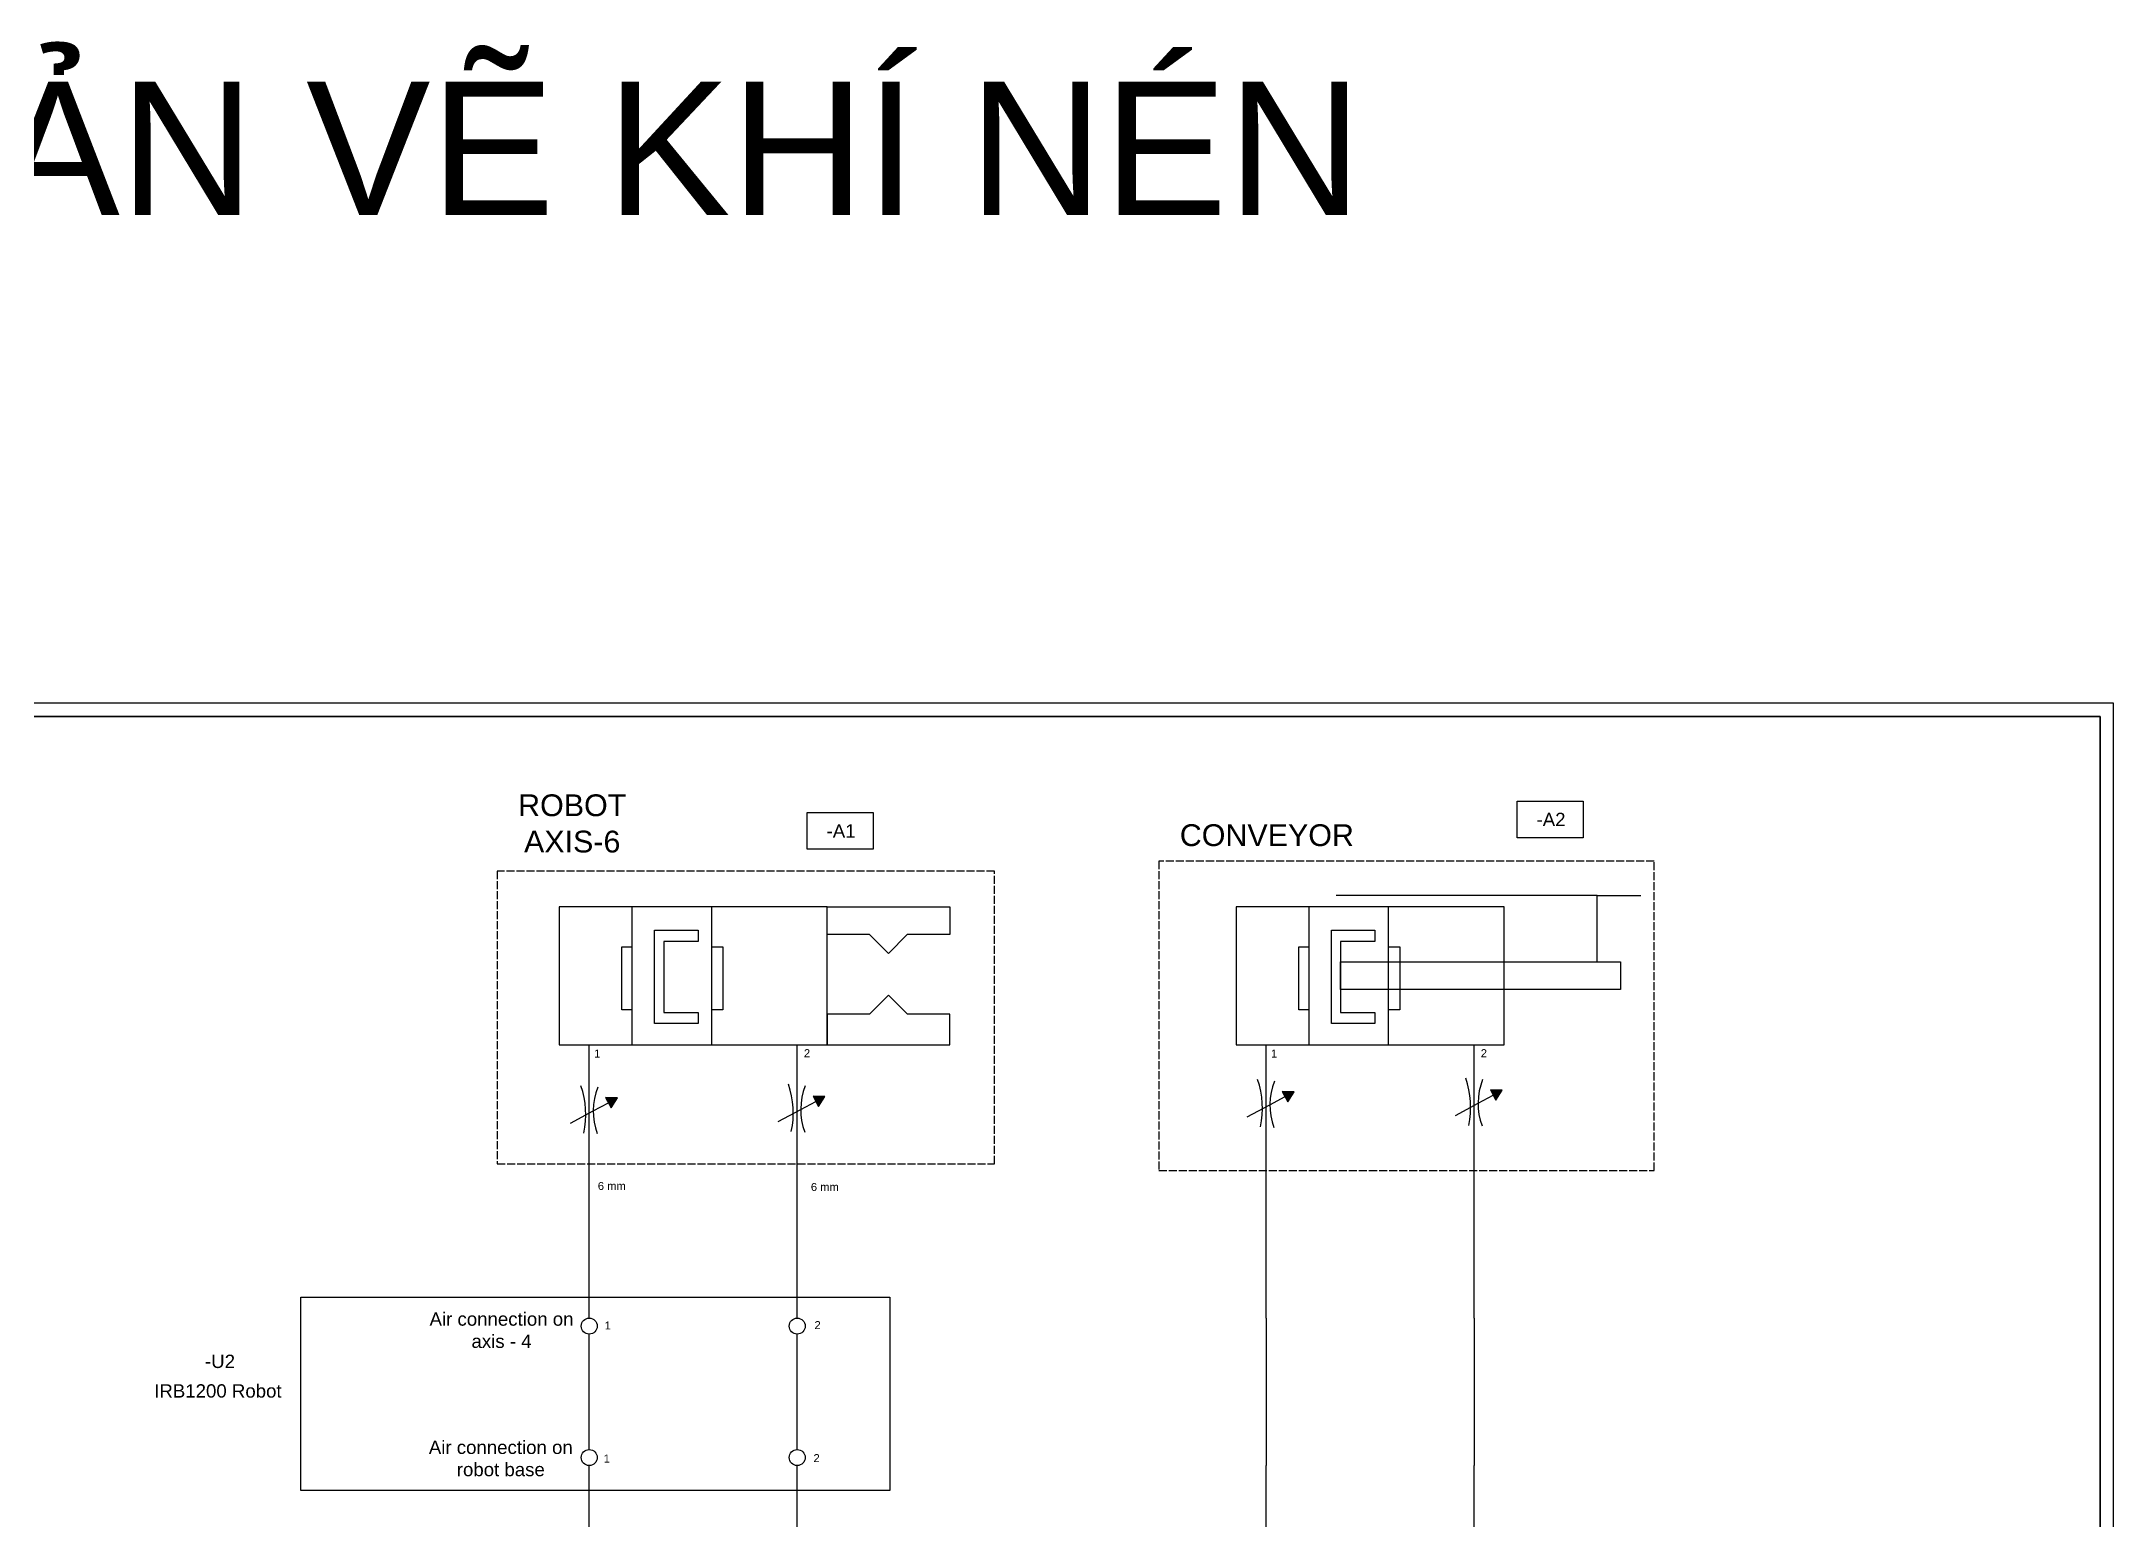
# Model space of a CAD drawing. Header units: inches. Extents: x 202 to 3097, y 126 to 1215.
# Drawn here: x 2320 to 3097, y 660 to 1215 of the extents above; entities that cross this region are included whole.
import ezdxf

# ---------------------------------------------------------------- set-up
doc = ezdxf.new("R2010")
doc.units = ezdxf.units.IN
doc.header["$MEASUREMENT"] = 0
doc.linetypes.add('AM_ISO02W050x2', pattern=[3.75, 3, -0.75])
doc.layers.add('0-netdam', color=7, linetype='Continuous', lineweight=30)
doc.layers.add('Nét đứt', color=7, linetype='AM_ISO02W050x2')
doc.layers.add('PDF2_Text', color=7, linetype='Continuous')
doc.styles.add('Kiểu 1', font='arial.ttf', dxfattribs={"height": 5})

msp = doc.modelspace()

# ---------------------------------------------------------------- linework, layer by layer
for p, q in [((3097.16, 966.54), (1908.16, 966.54)), ((3097.16, 125.54), (3097.16, 966.54)), ((2903.52, 894.41), (2805.7, 894.41)), ((2903.52, 869.54), (2903.52, 894.41)), ((2903.52, 894.41), (2919.88, 894.41)), ((2637.85, 872.68), (2630.78, 879.73)), ((2637.85, 872.68), (2644.88, 879.73)), ((2637.85, 857.08), (2630.72, 849.92)), ((2637.85, 857.08), (2645.03, 849.92)), ((2525.68, 735.99), (2525.68, 838.48)), ((2603.65, 735.99), (2603.65, 838.48)), ((2779.44, 735.99), (2779.44, 838.48)), ((2857.41, 735.99), (2857.41, 838.48)), ((2527.15, 813.63), (2532.86, 816.67)), ((2531.82, 818.64), (2533.87, 814.79)), ((2536.23, 818.54), (2531.82, 818.64)), ((2533.87, 814.79), (2536.23, 818.54)), ((2604.95, 814.19), (2610.66, 817.23)), ((2609.61, 819.19), (2611.66, 815.35)), ((2614.03, 819.09), (2609.61, 819.19)), ((2611.66, 815.35), (2614.03, 819.09)), ((2772.37, 811.45), (2780.84, 815.96)), ((2780.84, 815.96), (2786.55, 819)), ((2785.51, 820.96), (2787.56, 817.12)), ((2789.92, 820.86), (2785.51, 820.96)), ((2787.56, 817.12), (2789.92, 820.86)), ((2850.44, 811.99), (2858.9, 816.5)), ((2858.9, 816.5), (2864.62, 819.54)), ((2863.57, 821.51), (2865.62, 817.66)), ((2867.98, 821.41), (2863.57, 821.51)), ((2865.62, 817.66), (2867.98, 821.41)), ((2518.68, 809.12), (2527.15, 813.63)), ((2596.48, 809.68), (2604.95, 814.19)), ((2779.44, 735.99), (2779.44, 680.71)), ((2857.41, 735.99), (2857.41, 680.71)), ((2525.68, 686.71), (2525.68, 729.99)), ((2603.65, 686.71), (2603.65, 729.99)), ((2525.68, 459.45), (2525.68, 680.71)), ((2603.65, 582.39), (2603.65, 680.71)), ((2779.44, 459.45), (2779.44, 680.71)), ((2857.41, 582.39), (2857.41, 680.71))]:
    msp.add_line(p, q)
at = {"lineweight": 35}
for q in [(1928.16, 961.54), (3092.16, 130.54)]:
    msp.add_line((3092.16, 961.54), q, dxfattribs=at)
for points in [[(2607.43, 925.48), (2632.09, 925.48), (2632.09, 911.77), (2607.43, 911.77)], [(2873.6, 929.8), (2898.27, 929.8), (2898.27, 916.09), (2873.6, 916.09)], [(2514.46, 838.48), (2614.88, 838.48), (2614.88, 890.15), (2514.46, 890.15)], [(2768.22, 838.48), (2868.64, 838.48), (2868.64, 890.15), (2768.22, 890.15)], [(2807.38, 869.54), (2912.28, 869.54), (2912.28, 859.21), (2807.38, 859.21)], [(2417.59, 743.89), (2638.33, 743.89), (2638.33, 671.35), (2417.59, 671.35)]]:
    msp.add_lwpolyline(points, close=True)
for points in [[(2541.78, 838.48), (2541.78, 890.15)], [(2571.5, 890.15), (2571.5, 838.48)], [(2630.78, 879.73), (2614.88, 879.73), (2614.88, 890.15), (2660.83, 890.15), (2660.83, 879.73), (2644.88, 879.73)], [(2795.55, 838.48), (2795.55, 890.15)], [(2825.26, 890.15), (2825.26, 838.48)], [(2550.18, 877.21), (2550.18, 881.38), (2566.48, 881.38), (2566.48, 877.21), (2553.62, 877.21)], [(2550.18, 850.59), (2550.18, 881.38), (2553.62, 881.38)], [(2803.94, 877.21), (2803.94, 881.38), (2820.24, 881.38), (2820.24, 877.21), (2807.38, 877.21)], [(2803.94, 850.59), (2803.94, 881.38), (2807.38, 881.38)], [(2541.78, 851.6), (2537.96, 851.6), (2537.96, 875.11), (2541.78, 875.11)], [(2553.62, 877.21), (2553.62, 850.59)], [(2571.5, 875.11), (2575.78, 875.11), (2575.78, 851.6), (2571.5, 851.6)], [(2795.55, 851.6), (2791.72, 851.6), (2791.72, 875.11), (2795.55, 875.11)], [(2807.38, 877.21), (2807.38, 850.59)], [(2825.26, 875.11), (2829.54, 875.11), (2829.54, 851.6), (2825.26, 851.6)], [(2553.62, 850.59), (2566.48, 850.59), (2566.48, 846.42), (2550.18, 846.42), (2550.18, 850.59)], [(2630.72, 849.92), (2614.88, 849.92), (2614.88, 838.48), (2660.83, 838.48), (2660.83, 849.92), (2645.03, 849.92)], [(2807.38, 850.59), (2820.24, 850.59), (2820.24, 846.42), (2803.94, 846.42), (2803.94, 850.59)]]:
    msp.add_lwpolyline(points)
for centre in [(2525.68, 732.99), (2603.65, 732.99), (2525.68, 683.71), (2603.65, 683.71)]:
    msp.add_circle(centre, 3)
for centre, radius, start, end in [((2568.69, 812.86), 33.48, 348.00782, 18.81256), ((2744.58, 814.63), 33.48, 348.00782, 18.81256), ((2805.15, 815.9), 24.31, 158.41044, 200.23977), ((2822.65, 815.17), 33.48, 348.00782, 18.81256), ((2883.22, 816.45), 24.31, 158.41044, 200.23977), ((2490.89, 812.3), 33.48, 348.00782, 18.81256), ((2551.46, 813.58), 24.31, 158.41044, 200.23977), ((2629.26, 814.13), 24.31, 158.41044, 200.23977)]:
    msp.add_arc(centre, radius, start, end)
at = {"layer": '0-netdam', "lineweight": 35, "transparency": 33554559}
for points in [[(2531.82, 818.64), (2536.23, 818.54), (2532.83, 816.73)], [(2536.23, 818.54), (2532.83, 816.73), (2533.87, 814.79)], [(2609.61, 819.19), (2614.03, 819.09), (2610.63, 817.28)], [(2614.03, 819.09), (2610.63, 817.28), (2611.66, 815.35)], [(2785.51, 820.96), (2789.92, 820.86), (2786.52, 819.05)], [(2789.92, 820.86), (2786.52, 819.05), (2787.56, 817.12)], [(2863.57, 821.51), (2867.98, 821.41), (2864.59, 819.6)], [(2867.98, 821.41), (2864.59, 819.6), (2865.62, 817.66)]]:
    msp.add_solid(points, dxfattribs=at)
at = {"layer": 'Nét đứt'}
for points in [[(2677.62, 903.58), (2491.21, 903.58), (2491.21, 793.81), (2677.62, 793.81)], [(2739.27, 791.37), (2924.91, 791.37), (2924.91, 907.25), (2739.27, 907.25)]]:
    msp.add_lwpolyline(points, close=True, dxfattribs=at)

# ---------------------------------------------------------------- texts
at = {"layer": 'PDF2_Text', "color": 7, "attachment_point": 7, "style": 'Kiểu 1'}
for s, insert, char_height, width in [('\\pxqc;{\\C256;BẢN VẼ KHÍ NÉN}', (2219.66, 1149.47), 50, 632.6303), ('\\pxqc;{\\C256;ROBOT AXIS-6}', (2488.2, 910.43), 8.1666, 62.1911), ('{\\C256;-A2}', (2880.83, 920.42), 5, 20.1041), ('{\\C256;-A1}', (2614.66, 916.1), 5, 20.1041), ('\\pxqc;{\\C256;CONVEYOR}', (2748.63, 912.83), 8.1666, 62.1911), ('{\\C256;1}', (2527.52, 833.67), 3, 20.1041), ('{\\C256;2}', (2606.17, 833.8), 3, 20.1041), ('{\\C256;1}', (2781.28, 833.67), 3, 20.1041), ('{\\C256;2}', (2859.93, 833.8), 3, 20.1041), ('{\\C256;6 mm}', (2528.9, 783.98), 3, 20.1041), ('{\\C256;6 mm}', (2608.77, 783.6), 3, 20.1041), ('\\pxqc;{\\C256;Air connection on axis - 4}', (2461.7, 724.73), 5, 62.1911), ('{\\C256;1}', (2531.47, 731.72), 3, 20.1041), ('{\\C256;2}', (2610.12, 731.86), 3, 20.1041), ('\\pxqc;{\\C256;-U2}', (2356.16, 717.2), 5, 62.1911), ('\\pxqc;{\\C256;IRB1200 Robot}', (2355.37, 706.11), 5, 62.1911), ('\\pxqc;{\\C256;Air connection on robot base}', (2461.43, 676.64), 5, 62.1911), ('{\\C256;1}', (2531.1, 681.85), 3, 20.1041), ('{\\C256;2}', (2609.75, 681.99), 3, 20.1041)]:
    msp.add_mtext(s, dxfattribs=dict(at, insert=insert, char_height=char_height, width=width))

doc.saveas('drawing.dxf')
